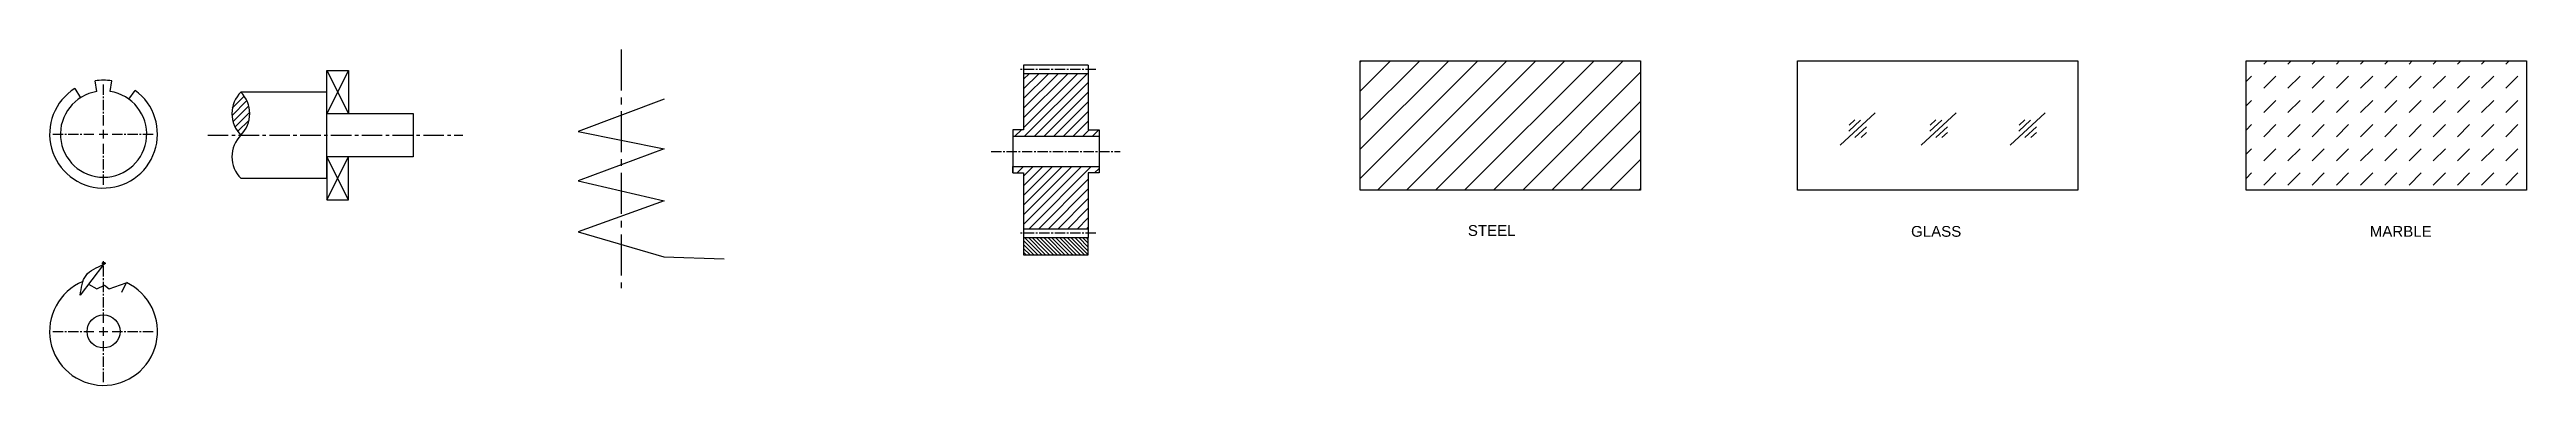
# Model space of a CAD drawing. Header units: millimetres. Extents: x 2274 to 3422, y 1883 to 2039.
import ezdxf

# ---------------------------------------------------------------- set-up
doc = ezdxf.new("R2010")
doc.units = ezdxf.units.MM
doc.linetypes.add('CENTER2', pattern=[28.575, 19.05, -3.175, 3.175, -3.175])
doc.styles.get("Standard").update_dxf_attribs({"font": 'arial.ttf'})

# ---------------------------------------------------------------- blocks, each defined once
blk = doc.blocks.new('*U3')
at = {"color": 0, "linetype": 'CENTER2', "ltscale": 0.25, "transparency": 16777216}
for p, q in [((0, 4), (0, 23.5)), ((-23.5, 0), (-4, 0)), ((4, 0), (23.5, 0)), ((0, -23.5), (0, -4))]:
    blk.add_line(p, q, dxfattribs=at)
at = {"color": 0, "linetype": 'Continuous', "ltscale": 0.25, "transparency": 16777216}
for p, q in [((-2, 0), (2, 0)), ((0, -2), (0, 2))]:
    blk.add_line(p, q, dxfattribs=at)
blk = doc.blocks.new('*U7')
at = {"color": 0, "linetype": 'CENTER2', "ltscale": 0.25, "transparency": 16777216}
for p, q in [((0, 4), (0, 31.6)), ((-23.5, 0), (-4, 0)), ((4, 0), (23.5, 0)), ((0, -23.5), (0, -4))]:
    blk.add_line(p, q, dxfattribs=at)
at = {"color": 0, "linetype": 'Continuous', "ltscale": 0.25, "transparency": 16777216}
for p, q in [((-2, 0), (2, 0)), ((0, -2), (0, 2))]:
    blk.add_line(p, q, dxfattribs=at)
blk = doc.blocks.new('*U9')
at = {"color": 0, "linetype": 'CENTER2', "transparency": 16777216}
for p, q in [((-0.8, 0), (-0.1, 0)), ((0, 0.1), (0, 1)), ((0.1, 0), (1, 0)), ((0, -0.7), (0, -0.1))]:
    blk.add_line(p, q, dxfattribs=at)
at = {"color": 0, "linetype": 'Continuous', "transparency": 16777216}
for p, q in [((-0.1, 0), (0.1, 0)), ((0, -0.1), (0, 0.1))]:
    blk.add_line(p, q, dxfattribs=at)

msp = doc.modelspace()

# ---------------------------------------------------------------- hatches: boundary and pattern name
h = msp.add_hatch()
h.set_pattern_fill('ANSI31', color=256, scale=3)
h.paths.add_polyline_path([(3011.3, 2033.3), (2881.3, 2033.3), (2881.3, 1973.3), (3011.3, 1973.3)])
h = msp.add_hatch()
h.set_pattern_fill('DASH', color=256, scale=2.5, angle=45)
h.paths.add_polyline_path([(3422.1, 2033.3), (3292.1, 2033.3), (3292.1, 1973.3), (3422.1, 1973.3)])
h = msp.add_hatch()
h.set_pattern_fill('ANSI31', color=256)
h.paths.add_polyline_path([(2755.2, 2027.3), (2725.2, 2027.3), (2725.2, 2001.3), (2720.2, 2001.3), (2720.2, 1998.3), (2760.2, 1998.3), (2760.2, 2001.3), (2755.2, 2001.3)])
h.paths.add_polyline_path([(2755.2, 1981.3), (2760.2, 1981.3), (2760.2, 1984.3), (2720.2, 1984.3), (2720.2, 1981.3), (2725.2, 1981.3), (2725.2, 1955.3), (2755.2, 1955.3)])
h = msp.add_hatch()
h.set_pattern_fill('ANSI31', color=256, scale=0.75)
h.paths.add_polyline_path([(2362.2, 2018.8, 0.419701), (2362.2, 1998.8, 0.419701)])
h = msp.add_hatch()
h.set_pattern_fill('ANSI31', color=256, scale=0.4, angle=90)
h.paths.add_polyline_path([(2755.2, 1951.3), (2725.2, 1951.3), (2725.2, 1943.3), (2755.2, 1943.3)])

# ---------------------------------------------------------------- linework, layer by layer
at = {"color": 1, "linetype": 'CENTER2'}
msp.add_line((2538.6, 2038.5), (2538.6, 1927.9), dxfattribs=at)
for p, q in [((2881.3, 2033.3), (3011.3, 2033.3)), ((2881.3, 1973.3), (2881.3, 2033.3)), ((3011.3, 2033.3), (3011.3, 1973.3)), ((3084.1, 2033.3), (3214.1, 2033.3)), ((3084.1, 1973.3), (3084.1, 2033.3)), ((3214.1, 2033.3), (3214.1, 1973.3)), ((3292.1, 2033.3), (3422.1, 2033.3)), ((3292.1, 1973.3), (3292.1, 2033.3)), ((3422.1, 2033.3), (3422.1, 1973.3)), ((2295.5, 2019.1), (2294.7, 2024)), ((2301.6, 2019.1), (2302.4, 2024)), ((2402.2, 2008.8), (2402.2, 2028.8)), ((2402.2, 2028.8), (2412.2, 2028.8)), ((2402.2, 2028.8), (2412.2, 2008.8)), ((2412.2, 2028.8), (2402.2, 2008.8)), ((2412.2, 2028.8), (2412.2, 2008.8)), ((2755.2, 2031.3), (2725.2, 2031.3)), ((2725.2, 2031.3), (2725.2, 2001.3)), ((2755.2, 2027.3), (2725.2, 2027.3)), ((2755.2, 2031.3), (2755.2, 2001.3)), ((2755.2, 2031.3), (2755.2, 2027.3)), ((2285.3, 2020.5), (2287.9, 2016.2)), ((2310.3, 2015.5), (2313.2, 2019.6)), ((2402.2, 2018.8), (2362.2, 2018.8)), ((2402.2, 1978.8), (2402.2, 2018.8)), ((2558.6, 2015.5), (2518.6, 2000.5)), ((2402.2, 1998.8), (2402.2, 2008.8)), ((2402.2, 2008.8), (2442.2, 2008.8)), ((2442.2, 2008.8), (2442.2, 1988.8)), ((2518.6, 2000.5), (2558.6, 1992.4)), ((2725.2, 2001.3), (2720.2, 2001.3)), ((2720.2, 2001.3), (2720.2, 1981.3)), ((2720.2, 2001.3), (2720.2, 1998.3)), ((2755.2, 2001.3), (2760.2, 2001.3)), ((2760.2, 2001.3), (2760.2, 1981.3)), ((3103.8, 1994.2), (3120.1, 2009.2)), ((3107.9, 2000.7), (3113.3, 2005.7)), ((3108, 2003.5), (3110.7, 2006)), ((3110.6, 1997.7), (3116, 2002.7)), ((3113.5, 1997.7), (3116.1, 2000.1)), ((3141.4, 1994.2), (3157.7, 2009.2)), ((3145.4, 2000.7), (3150.9, 2005.7)), ((3145.5, 2003.5), (3148.2, 2006)), ((3148.2, 1997.7), (3153.6, 2002.7)), ((3151, 1997.7), (3153.6, 2000.1)), ((3182.6, 1994.2), (3198.9, 2009.2)), ((3186.7, 2000.7), (3192.1, 2005.7)), ((3186.8, 2003.5), (3189.5, 2006)), ((3189.4, 1997.7), (3194.8, 2002.7)), ((3192.3, 1997.7), (3194.9, 2000.1)), ((2442.2, 1988.8), (2402.2, 1988.8)), ((2402.2, 1988.8), (2402.2, 1968.8)), ((2402.2, 1968.8), (2412.2, 1988.8)), ((2412.2, 1968.8), (2402.2, 1988.8)), ((2412.2, 1968.8), (2412.2, 1988.8)), ((2558.6, 1992.4), (2518.6, 1977.6)), ((2720.2, 1998.3), (2760.2, 1998.3)), ((2362.2, 1978.8), (2402.2, 1978.8)), ((2518.6, 1977.6), (2558.6, 1968.3)), ((2720.2, 1981.3), (2720.2, 1984.3)), ((2720.2, 1984.3), (2760.2, 1984.3)), ((2720.2, 1981.3), (2725.2, 1981.3)), ((2725.2, 1981.3), (2725.2, 1951.3)), ((2760.2, 1981.3), (2755.2, 1981.3)), ((2755.2, 1981.3), (2755.2, 1951.3)), ((2402.2, 1968.8), (2412.2, 1968.8)), ((2558.6, 1968.3), (2518.6, 1954)), ((3011.3, 1973.3), (2881.3, 1973.3)), ((3214.1, 1973.3), (3084.1, 1973.3)), ((3422.1, 1973.3), (3292.1, 1973.3)), ((2518.6, 1954), (2558.4, 1942.4)), ((2755.2, 1955.3), (2725.2, 1955.3)), ((2558.4, 1942.4), (2586.3, 1941.5)), ((2725.2, 1951.3), (2755.2, 1951.3)), ((2725.2, 1951.3), (2725.2, 1943.3)), ((2725.2, 1943.3), (2755.2, 1943.3)), ((2755.2, 1943.3), (2755.2, 1951.3)), ((2298.6, 1938.8), (2287.8, 1924.6)), ((2291.6, 1929.7), (2295.5, 1927.5)), ((2301.2, 1927.6), (2309.1, 1930.4)), ((2309.1, 1930.4), (2307, 1925.9)), ((2295.5, 1927.5), (2299.1, 1929.3)), ((2299.1, 1929.3), (2301.2, 1927.6))]:
    msp.add_line(p, q)
at = {"color": 1, "linetype": 'CENTER2', "ltscale": 0.25}
for p, q in [((2758.7, 2029.3), (2723.3, 2029.3)), ((2710.2, 1991.3), (2770, 1991.3)), ((2758.7, 1953.3), (2723.3, 1953.3))]:
    msp.add_line(p, q, dxfattribs=at)
at = {"color": 1, "linetype": 'CENTER2', "ltscale": 0.5}
msp.add_line((2346.9, 1998.8), (2465.2, 1998.8), dxfattribs=at)
for centre, radius in [((2298.6, 1939.4), 0.535), ((2298.6, 1907.8), 7.67)]:
    msp.add_circle(centre, radius)
for centre, radius, start, end in [((2298.6, 1999.3), 25, 81.2155, 98.9358), ((2298.6, 1999.3), 25, 122.1642, 54.1378), ((2298.6, 1999.3), 20, 98.9358, 81.2155), ((2372.1, 2008.8), 14, 134.4643, 225.5357), ((2352.4, 2008.8), 14, 314.4643, 45.5357), ((2372.1, 1988.8), 14, 134.4643, 225.5357), ((2298.6, 1907.8), 25, 112.5489, 64.9766)]:
    msp.add_arc(centre, radius, start, end)
at = {"linetype": 'CENTER2', "ltscale": 0.5}
msp.add_arc((2298.6, 1907.8), 20, 98.9358, 98.9358, dxfattribs=at)
msp.add_spline([(2287.8, 1924.6), (2290.5, 1933.8), (2298.6, 1938.8)], degree=3)

# ---------------------------------------------------------------- block references
at = {"color": 1, "linetype": 'CENTER2', "ltscale": 0.25}
for name, p in [('*U3', (2298.6, 1999.3)), ('*U7', (2298.6, 1907.8))]:
    msp.add_blockref(name, p, dxfattribs=at)
at = {"linetype": 'CENTER2'}
msp.add_blockref('*U9', (2298.6, 1939.4), dxfattribs=at)

# ---------------------------------------------------------------- texts
at = {"color": 0, "char_height": 5, "attachment_point": 1}
for s, insert in [('{\\C256;STEEL}', (2931.2, 1957.1)), ('{\\C256;GLASS}', (3136.7, 1956.7)), ('{\\C256;MARBLE}', (3349.4, 1956.7))]:
    msp.add_mtext_dynamic_manual_height_columns(s, width=25.253, gutter_width=12.5, heights=[0], dxfattribs=dict(at, insert=insert))

doc.saveas('drawing.dxf')
